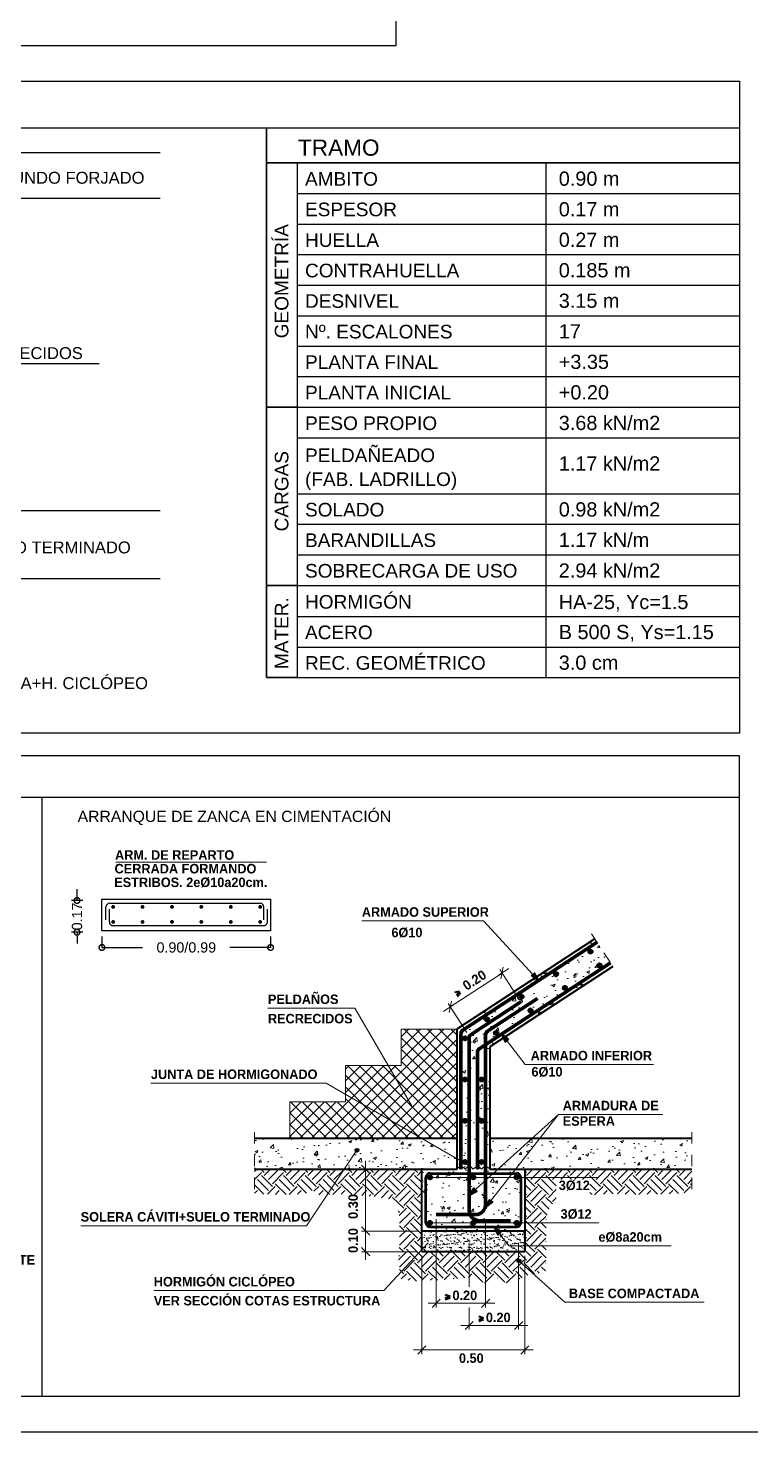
# Model space of a CAD drawing. Extents: x 2455 to 9764, y -806 to 181.
# Drawn here: x 4833.08 to 4839.43, y -500.15 to -487.81 of the extents above; entities that cross this region are included whole.
import ezdxf

# ---------------------------------------------------------------- set-up
doc = ezdxf.new("R2010")
doc.units = 0
doc.header["$LTSCALE"] = 0.2
doc.header["$MEASUREMENT"] = 0
for name, pattern in [('CONTINUA', [0]), ('DASHDOT', [1, 0.5, -0.25, 0, -0.25]), ('PUNTOS2', [0.125, 0, -0.125])]:
    doc.linetypes.add(name, pattern=pattern)
doc.layers.get('0').update_dxf_attribs({"linetype": 'CONTINUOUS'})
for name, color, linetype, lineweight in [('0-CYPE0', 1, 'CONTINUOUS', 13), ('0-CYPE1', 2, 'CONTINUOUS', 18), ('0-CYPE2', 4, 'CONTINUOUS', 35), ('0-CYPE3', 5, 'CONTINUOUS', 50), ('0-CYPE4', 6, 'CONTINUOUS', 70)]:
    doc.layers.add(name, color=color, linetype=linetype, lineweight=lineweight)
doc.layers.add('01_cartela', color=6, linetype='CONTINUOUS', plot=False)
for name, color, linetype in [('01_cotas', 4, 'CONTINUOUS'), ('01_mono instalaciones', 2, 'CONTINUOUS'), ('01_seccion', 7, 'CONTINUOUS'), ('01_textos', 7, 'CONTINUOUS'), ('CUADRO_LINEAS', 7, 'CONTINUOUS'), ('ESC_LINEAS_DE_LA_TABLA', 2, 'CONTINUOUS'), ('MUEBLES', 5, 'CONTINUOUS'), ('UNI_CORTANTES', 3, 'CONTINUOUS'), ('W', 7, 'CONTINUOUS')]:
    doc.layers.add(name, color=color, linetype=linetype)
doc.styles.add('BERNARDO', font='GOTHICB.TTF')
doc.styles.add('Estilo1', font='swissel.ttf')
doc.styles.add('ROMANS', font='romans')
doc.dimstyles.new('DECIMAL-50', dxfattribs={"dimtxt": 0.08, "dimasz": 0.15, "dimexe": 0.05, "dimexo": 0.05, "dimgap": 0.09, "dimtad": 0, "dimzin": 0, "dimdsep": 46, "dimtxsty": 'ROMANS', "dimblk": 'DOTSMALL', "dimcen": 0.09, "dimclrt": 7, "dimadec": 0, "dimazin": 0, "dimtfac": 1.38, "dimtix": 1, "dimtofl": 0, "dimtmove": 2, "dimatfit": 3, "dimldrblk": 'OBLIQUE', "dimfxl": 1, "dimtolj": 1, "dimtzin": 0, "dimarcsym": 0})

# ---------------------------------------------------------------- blocks, each defined once
blk = doc.blocks.new('_DotSmall')
at = {"color": 0, "linetype": 'ByBlock', "const_width": 0.5}
blk.add_lwpolyline([(-0.0625, 0, 1), (0.0625, 0, 1)], format="xyb", close=True, dxfattribs=at)
blk = doc.blocks.new('*D768')
at = {"layer": '01_cotas', "color": 0, "linetype": 'PUNTOS2', "lineweight": -2, "transparency": 16777216}
for p, q in [((4833.726, -495.793), (4833.726, -495.94)), ((4835.209, -495.793), (4835.209, -495.94))]:
    blk.add_line(p, q, dxfattribs=at)
at = {"layer": '01_cotas', "color": 0, "lineweight": -2, "transparency": 16777216}
for p, q in [((4833.726, -495.89), (4834.084, -495.89)), ((4835.209, -495.89), (4834.851, -495.89))]:
    blk.add_line(p, q, dxfattribs=at)
at = {"layer": '01_cotas', "color": 0, "lineweight": -2, "transparency": 16777216, "xscale": 0.1, "yscale": 0.1, "zscale": 0.1, "rotation": 180}
blk.add_blockref('_DotSmall', (4833.726, -495.89), dxfattribs=at)
at = {"layer": '01_cotas', "color": 0, "lineweight": -2, "transparency": 16777216, "xscale": 0.1, "yscale": 0.1, "zscale": 0.1}
blk.add_blockref('_DotSmall', (4835.209, -495.89), dxfattribs=at)
at = {"layer": '01_cotas', "color": 5, "transparency": 16777216, "insert": (4834.468, -495.89), "char_height": 0.09, "attachment_point": 5, "style": 'Estilo1'}
blk.add_mtext('\\A1;0.90/0.99', dxfattribs=at)
blk = doc.blocks.new('*D770')
at = {"layer": '01_cotas', "color": 0, "lineweight": -2, "transparency": 16777216}
for p, q in [((4833.507, -495.477), (4833.507, -495.377)), ((4833.507, -495.756), (4833.507, -495.856))]:
    blk.add_line(p, q, dxfattribs=at)
at = {"layer": '01_cotas', "color": 0, "linetype": 'PUNTOS2', "lineweight": -2, "transparency": 16777216}
for p, q in [((4833.557, -495.477), (4833.457, -495.477)), ((4833.557, -495.756), (4833.457, -495.756))]:
    blk.add_line(p, q, dxfattribs=at)
at = {"layer": '01_cotas', "color": 0, "lineweight": -2, "transparency": 16777216, "xscale": 0.1, "yscale": 0.1, "zscale": 0.1}
for p, rotation in [((4833.507, -495.477), 270), ((4833.507, -495.756), 90)]:
    blk.add_blockref('_DotSmall', p, dxfattribs=dict(at, rotation=rotation))
at = {"layer": '01_cotas', "color": 5, "transparency": 16777216, "insert": (4833.507, -495.617), "char_height": 0.09, "attachment_point": 5, "rotation": 90, "style": 'Estilo1'}
blk.add_mtext('\\A1;0.17', dxfattribs=at)

msp = doc.modelspace()

# ---------------------------------------------------------------- hatches: boundary and pattern name
at = {"layer": '0-CYPE0'}
h = msp.add_hatch(dxfattribs=at)
h.set_pattern_fill('ID0', color=4, scale=1.812498, style=0, pattern_type=2)
h.set_pattern_definition([(50, (4833.89786, -499.54897), (0.2600064, -0.022747), [0.027187, -0.299062]), (355, (4833.89786, -499.54897), (-0.050297, 0.272669), [0.02175, -0.23925]), (100.4514, (4833.91952, -499.55087), (0.20971, 0.249922), [0.023106, -0.254163]), (46.184, (4833.89786, -499.47647), (0.386874, -0.060001), [0.040781, -0.448593]), (96.6356, (4833.9301, -499.48147), (0.338816, 0.353118), [0.034659, -0.381246]), (351.184, (4833.89786, -499.47647), (0.338814, 0.353118), [0.032625, -0.358875]), (21, (4833.9341, -499.4946), (0.216378, -0.1459496), [0.027187, -0.299062]), (326, (4833.9341, -499.4946), (0.088202, 0.262867), [0.02175, -0.23925]), (71.4514, (4833.95214, -499.50676), (0.304581, 0.116917), [0.023106, -0.254163]), (37.5, (4833.89786, -499.54897), (0.004408, 0.1206743), [0, -0.2363497, 0, -0.2428747, 0, -0.240156]), (7.5, (4833.89786, -499.54897), (0.0953628, 0.1429734), [0, -0.1384748, 0, -0.2309122, 0, -0.091531]), (327.5, (4833.81702, -499.54897), (0.1935095, -0.0081762), [0, -0.090625, 0, -0.2827496, 0, -0.375187]), (317.5, (4833.78077, -499.54897), (0.2114043, 0.036288), [0, -0.1178124, 0, -0.1877748, 0, -0.266437])])
h.paths.add_polyline_path([(4838.22, -496.057), (4838.061, -495.814), (4836.847, -496.607), (4836.847, -497.567), (4835.069, -497.567), (4835.069, -497.839), (4836.539, -497.839), (4836.539, -498.383), (4837.446, -498.383), (4837.446, -497.839), (4838.915, -497.839), (4838.915, -497.567), (4837.137, -497.567), (4837.137, -496.764)], flags=0)
h = msp.add_hatch(dxfattribs=at)
h.set_pattern_fill('ID1', color=2, scale=1.812498, style=0, pattern_type=2)
h.set_pattern_definition([(37.5, (4833.897856, -499.548974), (-0.001827, 0.0558775), [0, -0.04407994, 0, -0.04929994, 0, -0.04712494]), (7.5, (4833.897856, -499.54897), (0.0513227, 0.0818415), [0, -0.02377997, 0, -0.03972995, 0, -0.015225]), (327.5, (4833.862186, -499.548974), (0.0903095, 0.00016494), [0, -0.0145, 0, -0.05219993, 0, -0.0681499]), (317.5, (4833.862186, -499.54897), (0.0871775, 0.0254529), [0, -0.00725, 0, -0.03421996, 0, -0.03914995])])
h.paths.add_polyline_path([(4836.539, -498.564), (4836.539, -498.383), (4837.446, -498.383), (4837.446, -498.564)], flags=0)
at = {"layer": '0-CYPE2'}
h = msp.add_hatch(color=256, dxfattribs=at)
edge = h.paths.add_edge_path()
edge.add_arc((4838.023, -495.926), 0.0181, 0, 360)
for points in [[(4837.503, -496.14), (4837.566, -496.181), (4837.53, -496.115)], [(4837.302, -496.697), (4837.244, -496.651), (4837.273, -496.719)], [(4836.998, -498.005), (4836.956, -498.066), (4837.022, -498.032)], [(4837.132, -498.107), (4837.101, -498.175), (4837.16, -498.129)], [(4837.235, -498.392), (4837.176, -498.346), (4837.207, -498.415)]]:
    msp.add_hatch(color=256, dxfattribs=at).paths.add_polyline_path(points)
h = msp.add_hatch(color=256, dxfattribs=at)
edge = h.paths.add_edge_path()
edge.add_arc((4837.72, -496.124), 0.0181, 0, 360)
h = msp.add_hatch(color=256, dxfattribs=at)
edge = h.paths.add_edge_path()
edge.add_arc((4838.102, -496.047), 0.0181, 0, 360)
h = msp.add_hatch(color=256, dxfattribs=at)
edge = h.paths.add_edge_path()
edge.add_arc((4837.799, -496.245), 0.0181, 0, 360)
h = msp.add_hatch(color=256, dxfattribs=at)
edge = h.paths.add_edge_path()
edge.add_arc((4837.416, -496.322), 0.0181, 0, 360)
h = msp.add_hatch(color=256, dxfattribs=at)
edge = h.paths.add_edge_path()
edge.add_arc((4837.113, -496.521), 0.0181, 0, 360)
h = msp.add_hatch(color=256, dxfattribs=at)
edge = h.paths.add_edge_path()
edge.add_arc((4837.495, -496.444), 0.0181, 0, 360)
h = msp.add_hatch(color=256, dxfattribs=at)
edge = h.paths.add_edge_path()
edge.add_arc((4837.192, -496.642), 0.0181, 0, 360)
h = msp.add_hatch(color=256, dxfattribs=at)
edge = h.paths.add_edge_path()
edge.add_arc((4836.92, -496.688), 0.0181, 0, 360)
h = msp.add_hatch(color=256, dxfattribs=at)
edge = h.paths.add_edge_path()
edge.add_arc((4836.92, -497.05), 0.0181, 0, 360)
h = msp.add_hatch(color=256, dxfattribs=at)
edge = h.paths.add_edge_path()
edge.add_arc((4837.065, -497.05), 0.0181, 0, 360)
h = msp.add_hatch(color=256, dxfattribs=at)
edge = h.paths.add_edge_path()
edge.add_arc((4836.92, -497.413), 0.0181, 0, 360)
h = msp.add_hatch(color=256, dxfattribs=at)
edge = h.paths.add_edge_path()
edge.add_arc((4837.065, -497.413), 0.0181, 0, 360)
h = msp.add_hatch(color=256, dxfattribs=at)
edge = h.paths.add_edge_path()
edge.add_arc((4835.969, -497.672), 0.0136, 0, 360)
h = msp.add_hatch(color=256, dxfattribs=at)
edge = h.paths.add_edge_path()
edge.add_arc((4836.92, -497.775), 0.0181, 0, 360)
h = msp.add_hatch(color=256, dxfattribs=at)
edge = h.paths.add_edge_path()
edge.add_arc((4837.065, -497.775), 0.0181, 0, 360)
h = msp.add_hatch(color=256, dxfattribs=at)
edge = h.paths.add_edge_path()
edge.add_arc((4836.612, -497.911), 0.0181, 0, 360)
h = msp.add_hatch(color=256, dxfattribs=at)
edge = h.paths.add_edge_path()
edge.add_arc((4836.992, -497.911), 0.0181, 0, 360)
h = msp.add_hatch(color=256, dxfattribs=at)
edge = h.paths.add_edge_path()
edge.add_arc((4837.373, -497.911), 0.0181, 0, 360)
h = msp.add_hatch(color=256, dxfattribs=at)
edge = h.paths.add_edge_path()
edge.add_arc((4836.612, -498.31), 0.0181, 0, 360)
h = msp.add_hatch(color=256, dxfattribs=at)
edge = h.paths.add_edge_path()
edge.add_arc((4836.992, -498.31), 0.0181, 0, 360)
h = msp.add_hatch(color=256, dxfattribs=at)
edge = h.paths.add_edge_path()
edge.add_arc((4837.373, -498.31), 0.0181, 0, 360)
h = msp.add_hatch(color=256, dxfattribs=at)
edge = h.paths.add_edge_path()
edge.add_arc((4837.394, -498.645), 0.0136, 0, 360)

# ---------------------------------------------------------------- linework, layer by layer
for p, q in [((4818.032, -488.687), (4839.334, -488.687)), ((4833.197, -494.569), (4833.197, -499.834))]:
    msp.add_line(p, q)
at = {"color": 7}
for p, q in [((4835.174, -488.687), (4835.174, -493.517)), ((4839.334, -488.687), (4839.334, -493.517)), ((4835.174, -488.995), (4839.334, -488.995)), ((4835.174, -493.517), (4839.334, -493.517))]:
    msp.add_line(p, q, dxfattribs=at)
for points in [[(4818.032, -488.276), (4839.334, -488.276), (4839.334, -494.005), (4818.032, -494.005)], [(4835.174, -488.687), (4839.334, -488.687), (4839.334, -488.995), (4835.174, -488.995)], [(4818.032, -499.834), (4839.334, -499.834), (4839.334, -494.205), (4818.032, -494.205)]]:
    msp.add_lwpolyline(points, close=True, dxfattribs=at)
at = {"layer": '0-CYPE0', "color": 2}
for p, q in [((4835.773, -497.567), (4836.733, -496.607)), ((4835.876, -497.567), (4836.836, -496.607)), ((4836.358, -496.777), (4836.528, -496.607)), ((4836.358, -496.88), (4836.631, -496.607)), ((4836.358, -496.675), (4836.425, -496.607)), ((4836.847, -497.069), (4836.385, -496.607)), ((4836.847, -496.967), (4836.488, -496.607)), ((4836.847, -496.864), (4836.59, -496.607)), ((4836.847, -496.762), (4836.693, -496.607)), ((4836.847, -496.659), (4836.796, -496.607)), ((4835.979, -497.567), (4836.847, -496.698)), ((4836.847, -497.172), (4836.358, -496.683)), ((4836.081, -497.567), (4836.847, -496.801)), ((4836.847, -497.274), (4836.358, -496.785)), ((4835.568, -497.567), (4836.208, -496.927)), ((4835.671, -497.567), (4836.311, -496.927)), ((4835.869, -497.164), (4836.106, -496.927)), ((4835.869, -497.062), (4836.003, -496.927)), ((4835.869, -496.959), (4835.901, -496.927)), ((4836.525, -497.567), (4835.885, -496.927)), ((4836.627, -497.567), (4835.988, -496.927)), ((4836.73, -497.567), (4836.09, -496.927)), ((4836.184, -497.567), (4836.847, -496.903)), ((4836.832, -497.567), (4836.193, -496.927)), ((4836.847, -497.479), (4836.295, -496.927)), ((4836.847, -497.377), (4836.358, -496.888)), ((4836.422, -497.567), (4835.869, -497.013)), ((4836.32, -497.567), (4835.869, -497.116)), ((4836.286, -497.567), (4836.847, -497.006)), ((4836.389, -497.567), (4836.847, -497.108)), ((4836.217, -497.567), (4835.869, -497.218)), ((4836.491, -497.567), (4836.847, -497.211)), ((4835.379, -497.551), (4835.683, -497.247)), ((4835.379, -497.346), (4835.478, -497.247)), ((4835.379, -497.448), (4835.581, -497.247)), ((4835.602, -497.567), (4835.379, -497.344)), ((4835.704, -497.567), (4835.385, -497.247)), ((4835.466, -497.567), (4835.786, -497.247)), ((4835.807, -497.567), (4835.487, -497.247)), ((4835.91, -497.567), (4835.59, -497.247)), ((4836.012, -497.567), (4835.692, -497.247)), ((4836.115, -497.567), (4835.795, -497.247)), ((4836.594, -497.567), (4836.847, -497.313)), ((4835.499, -497.567), (4835.379, -497.447)), ((4836.696, -497.567), (4836.847, -497.416)), ((4835.397, -497.567), (4835.379, -497.549)), ((4836.799, -497.567), (4836.847, -497.518)), ((4835.069, -497.858), (4835.089, -497.839)), ((4835.154, -497.869), (4835.123, -497.839)), ((4835.154, -497.894), (4835.209, -497.839)), ((4835.19, -497.93), (4835.281, -497.839)), ((4835.346, -497.869), (4835.315, -497.839)), ((4835.346, -497.894), (4835.401, -497.839)), ((4835.382, -497.93), (4835.473, -497.839)), ((4835.538, -497.869), (4835.508, -497.839)), ((4835.538, -497.894), (4835.593, -497.839)), ((4835.574, -497.93), (4835.665, -497.839)), ((4835.731, -497.869), (4835.7, -497.839)), ((4835.731, -497.894), (4835.785, -497.839)), ((4835.767, -497.93), (4835.856, -497.84)), ((4835.856, -497.84), (4835.857, -497.839)), ((4835.923, -497.869), (4835.892, -497.839)), ((4835.923, -497.894), (4835.978, -497.839)), ((4835.959, -497.93), (4836.044, -497.844)), ((4836.044, -497.844), (4836.05, -497.839)), ((4836.115, -497.869), (4836.084, -497.839)), ((4836.115, -497.894), (4836.17, -497.839)), ((4836.151, -497.93), (4836.242, -497.839)), ((4836.307, -497.869), (4836.277, -497.839)), ((4836.307, -497.894), (4836.362, -497.839)), ((4836.343, -497.93), (4836.434, -497.839)), ((4836.5, -497.869), (4836.469, -497.839)), ((4836.5, -497.894), (4836.539, -497.854)), ((4837.461, -497.869), (4837.446, -497.854)), ((4837.461, -497.894), (4837.516, -497.839)), ((4837.497, -497.93), (4837.588, -497.839)), ((4837.653, -497.869), (4837.622, -497.839)), ((4837.653, -497.894), (4837.708, -497.839)), ((4837.689, -497.93), (4837.78, -497.839)), ((4837.845, -497.869), (4837.815, -497.839)), ((4837.845, -497.894), (4837.9, -497.839)), ((4837.881, -497.93), (4837.972, -497.839)), ((4838.038, -497.869), (4838.007, -497.839)), ((4838.038, -497.894), (4838.092, -497.839)), ((4838.074, -497.93), (4838.164, -497.839)), ((4838.23, -497.869), (4838.199, -497.839)), ((4838.23, -497.894), (4838.285, -497.839)), ((4838.266, -497.93), (4838.357, -497.839)), ((4838.422, -497.869), (4838.391, -497.839)), ((4838.422, -497.894), (4838.477, -497.839)), ((4838.458, -497.93), (4838.549, -497.839)), ((4838.614, -497.869), (4838.584, -497.839)), ((4838.614, -497.894), (4838.669, -497.839)), ((4838.65, -497.93), (4838.741, -497.839)), ((4838.807, -497.869), (4838.776, -497.839)), ((4838.807, -497.894), (4838.861, -497.839)), ((4838.843, -497.93), (4838.915, -497.857)), ((4835.069, -497.93), (4835.13, -497.869)), ((4835.15, -498.058), (4835.069, -497.977)), ((4835.19, -498.026), (4835.094, -497.93)), ((4835.226, -497.99), (4835.13, -497.894)), ((4835.226, -497.966), (4835.322, -497.869)), ((4835.345, -498.061), (4835.25, -497.966)), ((4835.382, -498.026), (4835.286, -497.93)), ((4835.418, -497.99), (4835.322, -497.894)), ((4835.418, -497.966), (4835.514, -497.869)), ((4835.525, -498.048), (4835.442, -497.966)), ((4835.574, -498.026), (4835.478, -497.93)), ((4835.611, -497.99), (4835.514, -497.894)), ((4835.611, -497.966), (4835.707, -497.869)), ((4835.717, -498.048), (4835.635, -497.966)), ((4835.746, -498.005), (4835.671, -497.93)), ((4835.775, -497.962), (4835.707, -497.894)), ((4835.803, -497.99), (4835.775, -497.962)), ((4835.803, -497.966), (4835.899, -497.869)), ((4835.923, -498.062), (4835.827, -497.966)), ((4835.959, -498.026), (4835.863, -497.93)), ((4835.995, -497.99), (4835.899, -497.894)), ((4835.995, -497.966), (4836.044, -497.916)), ((4836.044, -497.991), (4836.019, -497.966)), ((4836.044, -497.916), (4836.091, -497.869)), ((4836.151, -498.026), (4836.055, -497.93)), ((4836.187, -497.99), (4836.091, -497.894)), ((4836.187, -497.966), (4836.283, -497.869)), ((4836.307, -498.062), (4836.211, -497.966)), ((4836.343, -498.026), (4836.247, -497.93)), ((4836.38, -497.99), (4836.283, -497.894)), ((4836.38, -497.966), (4836.476, -497.869)), ((4836.5, -498.062), (4836.404, -497.966)), ((4836.536, -498.026), (4836.44, -497.93)), ((4836.539, -497.957), (4836.476, -497.894)), ((4836.536, -497.93), (4836.539, -497.926)), ((4837.533, -497.99), (4837.446, -497.902)), ((4837.497, -498.026), (4837.446, -497.974)), ((4837.533, -497.966), (4837.629, -497.869)), ((4837.653, -498.062), (4837.557, -497.966)), ((4837.689, -498.026), (4837.593, -497.93)), ((4837.721, -497.986), (4837.629, -497.894)), ((4837.762, -497.929), (4837.821, -497.869)), ((4837.857, -497.929), (4837.821, -497.894)), ((4837.954, -497.929), (4838.014, -497.869)), ((4838.11, -497.99), (4838.014, -497.894)), ((4838.074, -498.026), (4838.018, -497.97)), ((4838.11, -497.966), (4838.206, -497.869)), ((4838.223, -498.055), (4838.134, -497.966)), ((4838.266, -498.026), (4838.17, -497.93)), ((4838.302, -497.99), (4838.206, -497.894)), ((4838.302, -497.966), (4838.398, -497.869)), ((4838.421, -498.061), (4838.326, -497.966)), ((4838.458, -498.026), (4838.362, -497.93)), ((4838.494, -497.99), (4838.398, -497.894)), ((4838.494, -497.966), (4838.59, -497.869)), ((4838.611, -498.058), (4838.518, -497.966)), ((4838.65, -498.026), (4838.554, -497.93)), ((4838.686, -497.99), (4838.59, -497.894)), ((4838.686, -497.966), (4838.783, -497.869)), ((4838.796, -498.051), (4838.71, -497.966)), ((4838.843, -498.026), (4838.747, -497.93)), ((4838.879, -497.99), (4838.783, -497.894)), ((4838.879, -497.966), (4838.915, -497.929)), ((4838.915, -497.978), (4838.903, -497.966)), ((4835.069, -498.05), (4835.094, -498.026)), ((4835.181, -498.059), (4835.25, -497.99)), ((4835.251, -498.061), (4835.286, -498.026)), ((4835.372, -498.06), (4835.442, -497.99)), ((4835.446, -498.058), (4835.478, -498.026)), ((4835.591, -498.033), (4835.635, -497.99)), ((4835.633, -498.063), (4835.671, -498.026)), ((4835.73, -498.061), (4835.717, -498.048)), ((4835.767, -498.026), (4835.746, -498.005)), ((4835.756, -498.06), (4835.827, -497.99)), ((4835.829, -498.059), (4835.863, -498.026)), ((4835.945, -498.064), (4836.019, -497.99)), ((4836.011, -498.07), (4836.044, -498.036)), ((4836.115, -498.062), (4836.044, -497.991)), ((4836.044, -498.036), (4836.055, -498.026)), ((4836.077, -498.076), (4836.091, -498.062)), ((4836.121, -498.08), (4836.211, -497.99)), ((4836.184, -498.089), (4836.247, -498.026)), ((4836.245, -498.1), (4836.283, -498.062)), ((4836.38, -498.182), (4836.283, -498.086)), ((4836.307, -498.086), (4836.404, -497.99)), ((4836.343, -498.122), (4836.44, -498.026)), ((4836.38, -498.158), (4836.476, -498.062)), ((4836.539, -498.149), (4836.476, -498.086)), ((4836.5, -498.086), (4836.539, -498.046)), ((4837.461, -498.062), (4837.446, -498.046)), ((4837.533, -498.182), (4837.446, -498.094)), ((4837.461, -498.086), (4837.557, -497.99)), ((4837.497, -498.122), (4837.593, -498.026)), ((4837.533, -498.158), (4837.629, -498.062)), ((4837.688, -498.144), (4837.629, -498.086)), ((4837.653, -498.086), (4837.721, -498.018)), ((4837.689, -498.122), (4837.722, -498.089)), ((4838.038, -498.062), (4838.018, -498.042)), ((4838.058, -498.065), (4838.134, -497.99)), ((4838.138, -498.057), (4838.17, -498.026)), ((4838.26, -498.056), (4838.326, -497.99)), ((4838.329, -498.059), (4838.362, -498.026)), ((4838.447, -498.061), (4838.518, -497.99)), ((4838.521, -498.059), (4838.554, -498.026)), ((4838.643, -498.057), (4838.71, -497.99)), ((4838.716, -498.056), (4838.747, -498.026)), ((4838.847, -498.045), (4838.903, -497.99)), ((4836.343, -498.218), (4836.33, -498.204)), ((4836.34, -498.246), (4836.404, -498.182)), ((4836.343, -498.314), (4836.44, -498.218)), ((4836.5, -498.254), (4836.404, -498.158)), ((4836.536, -498.218), (4836.44, -498.122)), ((4836.536, -498.122), (4836.539, -498.118)), ((4837.497, -498.218), (4837.446, -498.167)), ((4837.461, -498.278), (4837.557, -498.182)), ((4837.501, -498.31), (4837.593, -498.218)), ((4837.642, -498.243), (4837.557, -498.158)), ((4837.66, -498.189), (4837.593, -498.122)), ((4836.38, -498.374), (4836.343, -498.337)), ((4836.38, -498.35), (4836.476, -498.254)), ((4836.5, -498.446), (4836.404, -498.35)), ((4836.536, -498.41), (4836.44, -498.314)), ((4836.539, -498.342), (4836.476, -498.278)), ((4836.5, -498.278), (4836.539, -498.238)), ((4836.536, -498.314), (4836.539, -498.31)), ((4837.461, -498.254), (4837.446, -498.239)), ((4837.469, -498.31), (4837.446, -498.287)), ((4837.533, -498.374), (4837.469, -498.31)), ((4837.533, -498.35), (4837.573, -498.31)), ((4837.632, -498.425), (4837.557, -498.35)), ((4837.573, -498.31), (4837.629, -498.254)), ((4837.632, -498.353), (4837.593, -498.314)), ((4837.632, -498.281), (4837.629, -498.278)), ((4836.343, -498.506), (4836.44, -498.41)), ((4836.344, -498.434), (4836.404, -498.374)), ((4836.38, -498.542), (4836.476, -498.446)), ((4836.539, -498.534), (4836.476, -498.47)), ((4836.5, -498.47), (4836.539, -498.431)), ((4837.497, -498.41), (4837.446, -498.359)), ((4837.461, -498.446), (4837.446, -498.431)), ((4837.461, -498.47), (4837.557, -498.374)), ((4837.497, -498.506), (4837.593, -498.41)), ((4837.563, -498.512), (4837.629, -498.446)), ((4837.632, -498.474), (4837.629, -498.47)), ((4836.335, -498.635), (4836.404, -498.566)), ((4836.343, -498.602), (4836.337, -498.596)), ((4836.38, -498.566), (4836.339, -498.526)), ((4836.5, -498.638), (4836.404, -498.542)), ((4836.536, -498.602), (4836.44, -498.506)), ((4836.5, -498.662), (4836.596, -498.566)), ((4836.536, -498.506), (4836.539, -498.503)), ((4836.572, -498.566), (4836.569, -498.564)), ((4836.692, -498.638), (4836.617, -498.564)), ((4836.728, -498.602), (4836.689, -498.564)), ((4836.713, -498.641), (4836.788, -498.566)), ((4836.764, -498.566), (4836.761, -498.564)), ((4836.827, -498.582), (4836.809, -498.564)), ((4836.884, -498.638), (4836.827, -498.582)), ((4836.92, -498.602), (4836.882, -498.564)), ((4836.884, -498.662), (4836.98, -498.566)), ((4836.956, -498.566), (4836.954, -498.564)), ((4837.076, -498.638), (4837.002, -498.564)), ((4837.112, -498.602), (4837.074, -498.564)), ((4837.076, -498.662), (4837.173, -498.566)), ((4837.148, -498.566), (4837.146, -498.564)), ((4837.269, -498.638), (4837.194, -498.564)), ((4837.305, -498.602), (4837.266, -498.564)), ((4837.269, -498.662), (4837.365, -498.566)), ((4837.461, -498.638), (4837.386, -498.564)), ((4837.479, -498.512), (4837.446, -498.479)), ((4837.497, -498.602), (4837.446, -498.551)), ((4837.461, -498.662), (4837.557, -498.566)), ((4837.533, -498.566), (4837.479, -498.512)), ((4837.533, -498.542), (4837.563, -498.512)), ((4837.632, -498.618), (4837.557, -498.542)), ((4836.38, -498.759), (4836.342, -498.721)), ((4836.343, -498.699), (4836.44, -498.602)), ((4836.38, -498.735), (4836.476, -498.638)), ((4836.495, -498.754), (4836.44, -498.699)), ((4836.543, -498.73), (4836.476, -498.662)), ((4836.536, -498.699), (4836.632, -498.602)), ((4836.572, -498.735), (4836.613, -498.693)), ((4836.613, -498.693), (4836.668, -498.638)), ((4836.728, -498.795), (4836.632, -498.699)), ((4836.669, -498.664), (4836.668, -498.662)), ((4836.764, -498.759), (4836.669, -498.664)), ((4836.692, -498.662), (4836.713, -498.641)), ((4836.728, -498.699), (4836.824, -498.602)), ((4836.764, -498.735), (4836.86, -498.638)), ((4836.918, -498.793), (4836.824, -498.699)), ((4836.956, -498.759), (4836.86, -498.662)), ((4836.92, -498.699), (4837.016, -498.602)), ((4836.956, -498.735), (4837.052, -498.638)), ((4837.112, -498.795), (4837.016, -498.699)), ((4837.148, -498.759), (4837.052, -498.662)), ((4837.112, -498.699), (4837.209, -498.602)), ((4837.148, -498.735), (4837.245, -498.638)), ((4837.305, -498.795), (4837.209, -498.699)), ((4837.341, -498.759), (4837.245, -498.662)), ((4837.305, -498.699), (4837.401, -498.602)), ((4837.341, -498.735), (4837.406, -498.669)), ((4837.441, -498.739), (4837.401, -498.699)), ((4837.406, -498.669), (4837.437, -498.638)), ((4837.532, -498.758), (4837.437, -498.662)), ((4837.497, -498.699), (4837.593, -498.602)), ((4837.533, -498.735), (4837.629, -498.638)), ((4837.628, -498.733), (4837.593, -498.699)), ((4837.631, -498.665), (4837.629, -498.662)), ((4836.359, -498.803), (4836.404, -498.759)), ((4836.448, -498.779), (4836.404, -498.735)), ((4836.42, -498.815), (4836.44, -498.795)), ((4836.493, -498.824), (4836.448, -498.779)), ((4836.536, -498.795), (4836.495, -498.754)), ((4836.536, -498.818), (4836.596, -498.759)), ((4836.572, -498.759), (4836.543, -498.73)), ((4836.677, -498.815), (4836.596, -498.735)), ((4836.612, -498.815), (4836.632, -498.795)), ((4836.736, -498.811), (4836.788, -498.759)), ((4836.853, -498.799), (4836.788, -498.735)), ((4836.816, -498.803), (4836.824, -498.795)), ((4836.949, -498.79), (4836.98, -498.759)), ((4837.076, -498.831), (4836.98, -498.735)), ((4837.014, -498.797), (4837.016, -498.795)), ((4837.09, -498.841), (4837.173, -498.759)), ((4837.269, -498.831), (4837.173, -498.735)), ((4837.206, -498.797), (4837.209, -498.795)), ((4837.282, -498.841), (4837.365, -498.759)), ((4837.422, -498.792), (4837.365, -498.735)), ((4837.387, -498.809), (4837.401, -498.795)), ((4837.471, -498.769), (4837.441, -498.739)), ((4837.573, -498.751), (4837.557, -498.735))]:
    msp.add_line(p, q, dxfattribs=at)
at = {"layer": '0-CYPE0'}
for p, q in [((4837.497, -498.314), (4837.501, -498.31)), ((4837.341, -498.566), (4837.338, -498.564))]:
    msp.add_line(p, q, dxfattribs=at)
at = {"layer": '0-CYPE0', "color": 2}
msp.add_lwpolyline([(4837.632, -498.546), (4837.599, -498.512), (4837.593, -498.506)], dxfattribs=at)
at = {"layer": '0-CYPE1'}
for p, q in [((4835.174, -495.14), (4833.848, -495.14)), ((4836.012, -495.656), (4837.081, -495.656)), ((4837.081, -495.656), (4837.517, -496.128)), ((4836.79, -496.412), (4837.245, -496.115)), ((4837.215, -496.134), (4837.306, -496.075)), ((4837.391, -496.338), (4837.225, -496.084)), ((4837.235, -496.165), (4837.256, -496.064)), ((4836.78, -496.462), (4836.801, -496.362)), ((4835.186, -496.423), (4835.951, -496.423)), ((4836.82, -496.392), (4836.729, -496.452)), ((4836.936, -496.636), (4836.77, -496.382)), ((4836.358, -496.607), (4836.847, -496.607)), ((4836.358, -496.927), (4836.358, -496.607)), ((4837.449, -496.918), (4837.244, -496.651)), ((4835.869, -496.927), (4836.358, -496.927)), ((4835.869, -497.247), (4835.869, -496.927)), ((4837.449, -496.918), (4838.577, -496.918)), ((4834.157, -497.082), (4835.699, -497.082)), ((4836.976, -497.821), (4835.699, -497.082)), ((4835.379, -497.567), (4835.379, -497.247)), ((4835.379, -497.247), (4835.869, -497.247)), ((4837.742, -497.357), (4836.956, -498.067)), ((4837.742, -497.357), (4837.101, -498.175)), ((4837.742, -497.357), (4838.658, -497.357)), ((4835.969, -497.672), (4835.524, -498.335)), ((4836.081, -497.875), (4836.008, -497.803)), ((4836.044, -497.875), (4836.044, -497.766)), ((4836.044, -497.839), (4836.044, -498.383)), ((4836.847, -497.839), (4836.866, -497.821)), ((4836.866, -497.821), (4836.884, -497.839)), ((4836.884, -497.839), (4836.902, -497.821)), ((4836.938, -497.821), (4836.956, -497.839)), ((4836.956, -497.839), (4836.974, -497.821)), ((4836.974, -497.821), (4836.992, -497.839)), ((4836.992, -497.839), (4837.011, -497.821)), ((4837.011, -497.821), (4837.029, -497.839)), ((4837.029, -497.839), (4837.047, -497.821)), ((4837.047, -497.821), (4837.065, -497.839)), ((4837.065, -497.839), (4837.083, -497.821)), ((4837.083, -497.821), (4837.101, -497.839)), ((4837.101, -497.839), (4837.119, -497.821)), ((4837.119, -497.821), (4837.137, -497.839)), ((4836.612, -497.911), (4838.096, -497.911)), ((4833.539, -498.335), (4835.524, -498.335)), ((4836.081, -498.419), (4836.008, -498.346)), ((4836.081, -498.419), (4836.008, -498.346)), ((4836.044, -498.419), (4836.044, -498.31)), ((4836.044, -498.346), (4836.044, -498.455)), ((4836.612, -498.31), (4838.082, -498.31)), ((4836.666, -498.278), (4836.666, -499.053)), ((4837.101, -498.278), (4837.101, -499.053)), ((4837.306, -498.512), (4837.176, -498.346)), ((4837.723, -498.31), (4838.096, -498.31)), ((4836.502, -498.383), (4836.008, -498.383)), ((4836.502, -498.383), (4836.008, -498.383)), ((4836.044, -498.383), (4836.044, -498.564)), ((4836.081, -498.6), (4836.008, -498.528)), ((4836.502, -498.564), (4836.008, -498.564)), ((4836.044, -498.528), (4836.044, -498.636)), ((4836.596, -498.486), (4836.206, -498.905)), ((4836.539, -498.6), (4836.539, -499.463)), ((4836.956, -498.487), (4836.956, -498.874)), ((4838.732, -498.512), (4837.306, -498.512)), ((4837.391, -498.487), (4837.391, -499.249)), ((4837.446, -498.6), (4837.446, -499.463)), ((4838.057, -498.512), (4838.729, -498.512)), ((4837.394, -498.645), (4837.796, -499.008)), ((4834.182, -498.905), (4836.206, -498.905)), ((4837.183, -499.017), (4836.594, -499.017)), ((4836.63, -499.053), (4836.702, -498.981)), ((4836.956, -499.053), (4836.956, -499.249)), ((4837.065, -499.053), (4837.137, -498.981)), ((4837.796, -499.008), (4839.022, -499.008)), ((4837.473, -499.212), (4836.884, -499.212)), ((4836.92, -499.249), (4836.992, -499.176)), ((4837.355, -499.249), (4837.427, -499.176)), ((4836.576, -499.426), (4836.467, -499.426)), ((4836.503, -499.463), (4836.576, -499.39)), ((4836.539, -499.426), (4837.446, -499.426)), ((4837.409, -499.463), (4837.482, -499.39)), ((4837.409, -499.426), (4837.518, -499.426))]:
    msp.add_line(p, q, dxfattribs=at)
at = {"layer": '0-CYPE1', "linetype": 'DASHDOT'}
for p, q in [((4838.031, -495.769), (4838.25, -496.102)), ((4835.069, -497.513), (4835.069, -498.101)), ((4838.915, -497.513), (4838.915, -498.101))]:
    msp.add_line(p, q, dxfattribs=at)
at = {"layer": '0-CYPE1', "color": 2}
msp.add_line((4835.951, -496.423), (4836.457, -497.294), dxfattribs=at)
at = {"layer": '0-CYPE1'}
msp.add_lwpolyline([(4836.902, -497.821), (4836.92, -497.839), (4836.938, -497.821)], dxfattribs=at)
for points in [[(4837.971, -496.22), (4837.934, -496.243), (4837.933, -496.201)], [(4837.599, -496.463), (4837.562, -496.486), (4837.561, -496.444)]]:
    msp.add_solid(points, dxfattribs=at)
at = {"layer": '0-CYPE2'}
for p, q in [((4838.061, -495.814), (4836.847, -496.607)), ((4838.22, -496.057), (4837.137, -496.764)), ((4836.847, -496.607), (4836.847, -497.839)), ((4837.137, -496.764), (4837.137, -497.839)), ((4835.069, -497.567), (4836.847, -497.567)), ((4837.137, -497.567), (4838.915, -497.567)), ((4835.069, -497.839), (4836.847, -497.839)), ((4836.539, -498.564), (4836.539, -497.839)), ((4837.137, -497.839), (4838.915, -497.839)), ((4837.446, -497.839), (4837.446, -498.564)), ((4837.446, -498.383), (4836.539, -498.383)), ((4837.446, -498.564), (4836.539, -498.564))]:
    msp.add_line(p, q, dxfattribs=at)
at = {"layer": '0-CYPE2', "color": 5}
for p, q in [((4836.829, -496.284), (4836.872, -496.273)), ((4836.845, -496.308), (4836.872, -496.273)), ((4836.853, -496.32), (4836.88, -496.285)), ((4836.746, -498.939), (4836.788, -498.954)), ((4836.746, -498.968), (4836.788, -498.954)), ((4836.746, -498.983), (4836.788, -498.968)), ((4837.04, -499.131), (4837.082, -499.145)), ((4837.04, -499.16), (4837.082, -499.145)), ((4837.04, -499.174), (4837.082, -499.16))]:
    msp.add_line(p, q, dxfattribs=at)
at = {"layer": '0-CYPE2', "const_width": 0.0165}
for points in [[(4833.824, -495.542, 1), (4833.824, -495.525, 1)], [(4834.083, -495.542, 1), (4834.083, -495.525, 1)], [(4834.342, -495.542, 1), (4834.342, -495.525, 1)], [(4834.6, -495.542, 1), (4834.6, -495.525, 1)], [(4834.859, -495.542, 1), (4834.859, -495.525, 1)], [(4835.118, -495.542, 1), (4835.118, -495.525, 1)], [(4833.824, -495.657, -1), (4833.824, -495.674, -1)], [(4834.083, -495.657, -1), (4834.083, -495.674, -1)], [(4834.342, -495.657, -1), (4834.342, -495.674, -1)], [(4834.6, -495.657, -1), (4834.6, -495.674, -1)], [(4834.859, -495.657, -1), (4834.859, -495.674, -1)], [(4835.118, -495.657, -1), (4835.118, -495.674, -1)]]:
    msp.add_lwpolyline(points, format="xyb", close=True, dxfattribs=at)
at = {"layer": '0-CYPE2'}
for points in [[(4837.503, -496.14), (4837.566, -496.181), (4837.53, -496.115)], [(4837.302, -496.697), (4837.244, -496.651), (4837.273, -496.719)], [(4836.998, -498.005), (4836.956, -498.066), (4837.022, -498.032)], [(4837.132, -498.107), (4837.101, -498.175), (4837.16, -498.129)], [(4837.235, -498.392), (4837.176, -498.346), (4837.207, -498.415)]]:
    msp.add_lwpolyline(points, close=True, dxfattribs=at)
for points in [[(4837.503, -496.14), (4837.53, -496.115)], [(4837.302, -496.697), (4837.273, -496.719)], [(4836.998, -498.005), (4837.022, -498.032)], [(4837.132, -498.107), (4837.16, -498.129)], [(4837.235, -498.392), (4837.207, -498.415)]]:
    msp.add_lwpolyline(points, dxfattribs=at)
for centre, radius in [((4838.023, -495.926), 0.0181), ((4837.72, -496.124), 0.0181), ((4838.102, -496.047), 0.0181), ((4837.799, -496.245), 0.0181), ((4837.416, -496.322), 0.0181), ((4837.113, -496.521), 0.0181), ((4837.495, -496.444), 0.0181), ((4837.192, -496.642), 0.0181), ((4836.92, -496.688), 0.0181), ((4836.92, -497.05), 0.0181), ((4837.065, -497.05), 0.0181), ((4836.92, -497.413), 0.0181), ((4837.065, -497.413), 0.0181), ((4835.969, -497.672), 0.0136), ((4836.92, -497.775), 0.0181), ((4837.065, -497.775), 0.0181), ((4836.612, -497.911), 0.0181), ((4836.992, -497.911), 0.0181), ((4837.373, -497.911), 0.0181), ((4836.612, -498.31), 0.0181), ((4836.992, -498.31), 0.0181), ((4837.373, -498.31), 0.0181), ((4837.394, -498.645), 0.0136)]:
    msp.add_circle(centre, radius, dxfattribs=at)
at = {"layer": '0-CYPE3'}
for p, q in [((4836.576, -498.31), (4836.576, -497.911)), ((4836.612, -497.875), (4837.373, -497.875)), ((4837.409, -497.911), (4837.409, -498.31)), ((4836.612, -498.346), (4837.373, -498.346))]:
    msp.add_line(p, q, dxfattribs=at)
for centre, start, end in [((4836.612, -497.911), 90, 180), ((4837.373, -497.911), 0, 90), ((4836.612, -498.31), 180, 270), ((4837.373, -498.31), 270, 360)]:
    msp.add_arc(centre, 0.0362, start, end, dxfattribs=at)
at = {"layer": '0-CYPE4'}
for p, q in [((4836.9, -496.616), (4838.081, -495.844)), ((4837.045, -496.781), (4838.2, -496.026)), ((4836.973, -496.655), (4837.411, -496.369)), ((4837.118, -496.626), (4837.556, -496.339)), ((4836.884, -496.647), (4836.884, -497.839)), ((4836.956, -496.686), (4836.956, -498.201)), ((4837.101, -496.656), (4837.101, -498.147)), ((4837.029, -496.812), (4837.029, -497.839)), ((4836.666, -498.238), (4837.011, -498.238)), ((4837.047, -498.292), (4837.319, -498.292))]:
    msp.add_line(p, q, dxfattribs=at)
for centre, radius, start, end in [((4836.92, -496.647), 0.0362, 123.1684, 180), ((4837.137, -496.656), 0.0362, 123.1684, 180), ((4836.992, -496.686), 0.0362, 123.1684, 180), ((4837.065, -496.812), 0.0362, 123.1684, 180), ((4837.047, -498.201), 0.0906, 180, 270), ((4837.011, -498.147), 0.0906, 270, 360)]:
    msp.add_arc(centre, radius, start, end, dxfattribs=at)
at = {"layer": '01_cartela', "color": 3}
msp.add_lwpolyline([(4817.719, -478.613), (4817.719, -500.148), (4848.357, -500.148), (4848.357, -478.613)], close=True, dxfattribs=at)
at = {"layer": '01_mono instalaciones', "color": 5}
msp.add_line((4818.032, -494.569), (4839.334, -494.569), dxfattribs=at)
at = {"layer": '01_seccion', "color": 5}
for p, q in [((4834.237, -488.906), (4831.639, -488.906)), ((4834.237, -489.306), (4831.939, -489.306)), ((4834.237, -492.051), (4831.099, -492.051)), ((4834.237, -492.651), (4831.264, -492.651))]:
    msp.add_line(p, q, dxfattribs=at)
at = {"layer": 'CUADRO_LINEAS'}
msp.add_line((4836.314, -487.961), (4836.314, -483.96), dxfattribs=at)
for points in [[(4823.584, -487.961), (4826.734, -487.961), (4829.884, -487.961), (4833.034, -487.961), (4836.314, -487.961)], [(4823.584, -488.276), (4826.734, -488.276), (4829.884, -488.276), (4833.034, -488.276), (4836.184, -488.276), (4839.334, -488.276)]]:
    msp.add_lwpolyline(points, dxfattribs=at)
at = {"layer": 'ESC_LINEAS_DE_LA_TABLA'}
for p, q in [((4835.442, -488.995), (4835.442, -493.517)), ((4837.631, -488.995), (4837.631, -493.517)), ((4835.442, -489.263), (4839.334, -489.263)), ((4835.442, -489.532), (4839.334, -489.532)), ((4835.442, -489.8), (4839.334, -489.8)), ((4835.442, -490.068), (4839.334, -490.068)), ((4835.442, -490.337), (4839.334, -490.337)), ((4835.442, -490.605), (4839.334, -490.605)), ((4835.442, -490.873), (4839.334, -490.873)), ((4835.174, -491.142), (4839.334, -491.142)), ((4835.442, -491.41), (4839.334, -491.41)), ((4835.442, -491.902), (4839.334, -491.902)), ((4835.442, -492.17), (4839.334, -492.17)), ((4835.442, -492.439), (4839.334, -492.439)), ((4835.174, -492.707), (4839.334, -492.707)), ((4835.442, -492.98), (4839.334, -492.98)), ((4835.442, -493.249), (4839.334, -493.249))]:
    msp.add_line(p, q, dxfattribs=at)
at = {"layer": 'ESC_LINEAS_DE_LA_TABLA', "color": 7, "true_color": 0xf2f1f0}
for points in [[(4835.174, -488.995), (4835.442, -488.995), (4835.442, -491.142), (4835.174, -491.142)], [(4835.174, -491.142), (4835.442, -491.142), (4835.442, -492.707), (4835.174, -492.707)], [(4835.174, -492.707), (4835.442, -492.707), (4835.442, -493.517), (4835.174, -493.517)]]:
    msp.add_lwpolyline(points, close=True, dxfattribs=at)
at = {"layer": 'MUEBLES'}
msp.add_lwpolyline([(4833.726, -495.464), (4835.209, -495.464), (4835.209, -495.743), (4833.726, -495.743)], close=True, dxfattribs=at)
at = {"layer": 'UNI_CORTANTES', "color": 4, "linetype": 'CONTINUA'}
msp.add_line((4833.702, -490.76), (4831.749, -490.76), dxfattribs=at)
at = {"layer": 'W', "color": 6, "linetype": 'Continuous'}
for p, q in [((4833.794, -495.501), (4835.118, -495.501)), ((4833.761, -495.647), (4833.761, -495.534)), ((4833.791, -495.665), (4833.791, -495.552)), ((4835.151, -495.647), (4835.151, -495.534)), ((4835.181, -495.665), (4835.181, -495.552)), ((4833.824, -495.698), (4835.148, -495.698))]:
    msp.add_line(p, q, dxfattribs=at)
for centre, start, end in [((4833.794, -495.534), 90, 180), ((4835.118, -495.534), 0, 90), ((4833.824, -495.665), 180, 270), ((4835.148, -495.665), 270, 0)]:
    msp.add_arc(centre, 0.0329, start, end, dxfattribs=at)

# ---------------------------------------------------------------- texts
at = {"color": 7, "linetype": 'Continuous', "style": 'Estilo1'}
for s, height, p in [('SEGUNDO FORJADO', 0.10417, (4832.629, -489.177)), ('0.90 m', 0.125, (4837.744, -489.195)), ('0.17 m', 0.125, (4837.744, -489.464)), ('0.27 m', 0.125, (4837.744, -489.732)), ('0.185 m', 0.125, (4837.744, -490)), ('3.15 m', 0.125, (4837.744, -490.268)), ('17', 0.125, (4837.744, -490.537)), ('PELDAÑOS RECRECIDOS', 0.10417, (4831.755, -490.718)), ('+3.35', 0.125, (4837.744, -490.805)), ('+0.20', 0.125, (4837.744, -491.073)), ('3.68 kN/m2', 0.125, (4837.744, -491.342)), ('1.17 kN/m2', 0.125, (4837.744, -491.698)), ('0.98 kN/m2', 0.125, (4837.744, -492.102)), ('1.17 kN/m', 0.125, (4837.744, -492.37)), ('SOLERA CAVITI + SUELO TERMINADO', 0.10417, (4831.307, -492.426)), ('2.94 kN/m2', 0.125, (4837.744, -492.639)), ('HA-25, Yc=1.5', 0.12501, (4837.744, -492.916)), ('B 500 S, Ys=1.15', 0.12501, (4837.744, -493.18)), ('3.0 cm', 0.125, (4837.744, -493.449)), ('ZAPATA ESCALERA+H. CICLÓPEO', 0.10417, (4831.725, -493.619)), ('ARRANQUE DE ZANCA EN CIMENTACIÓN', 0.099, (4833.512, -494.787))]:
    msp.add_text(s, height=height, dxfattribs=at).set_placement(p)
at = {"color": 5, "linetype": 'Continuous', "style": 'BERNARDO'}
for s, height, p in [('ARM. DE REPARTO', 0.08353, (4833.841, -495.119)), ('CERRADA FORMANDO', 0.08353, (4833.837, -495.239)), ('ESTRIBOS. 2e%%C10a20cm.', 0.08353, (4833.834, -495.359)), ('ARMADO SUPERIOR', 0.08353, (4836.012, -495.62)), ('6%%C10', 0.0835, (4836.272, -495.8)), ('PELDAÑOS', 0.0835, (4835.186, -496.387)), ('RECRECIDOS', 0.0835, (4835.186, -496.557)), ('ARMADO INFERIOR', 0.08353, (4837.497, -496.882)), ('JUNTA DE HORMIGONADO', 0.08353, (4834.157, -497.046)), ('6%%C10', 0.0835, (4837.504, -497.024)), ('ARMADURA DE', 0.08353, (4837.779, -497.321)), ('ESPERA', 0.0835, (4837.779, -497.457)), ('3%%c12', 0.0835, (4837.744, -498.022)), ('SOLERA CÁVITI+SUELO TERMINADO', 0.08353, (4833.539, -498.299)), ('3%%c12', 0.0835, (4837.76, -498.274)), ('e%%c8a20cm', 0.0835, (4838.093, -498.476)), ('PARED DE FÁBRICA RESISTENTE', 0.08353, (4831.294, -498.677)), ('HORMIGÓN CICLÓPEO', 0.08353, (4834.182, -498.869)), ('VER SECCIÓN COTAS ESTRUCTURA', 0.08353, (4834.182, -499.036)), ('0.20', 0.0835, (4836.809, -498.989)), ('BASE COMPACTADA', 0.08353, (4837.833, -498.972)), ('0.20', 0.0835, (4837.103, -499.183)), ('0.50', 0.0835, (4836.866, -499.541))]:
    msp.add_text(s, height=height, dxfattribs=at).set_placement(p)
for s, rotation, p in [('0.20', 33.1683, (4836.934, -496.272)), ('0.30', 90, (4835.977, -498.276)), ('0.10', 90, (4835.977, -498.575))]:
    msp.add_text(s, height=0.084, rotation=rotation, dxfattribs=at).set_placement(p)
at = {"layer": '01_textos', "color": 1, "style": 'Estilo1'}
for s, height, p in [('TRAMO', 0.1423, (4835.45, -488.931)), ('AMBITO', 0.1198, (4835.512, -489.195)), ('ESPESOR', 0.1198, (4835.512, -489.463)), ('HUELLA', 0.1198, (4835.512, -489.732)), ('CONTRAHUELLA', 0.11976, (4835.512, -490)), ('DESNIVEL ', 0.1198, (4835.512, -490.268)), ('Nº. ESCALONES', 0.11976, (4835.512, -490.537)), ('PLANTA FINAL', 0.11976, (4835.512, -490.805)), ('PLANTA INICIAL', 0.11976, (4835.512, -491.073)), ('PESO PROPIO', 0.11976, (4835.512, -491.342)), ('PELDAÑEADO', 0.1198, (4835.512, -491.624)), ('(FAB. LADRILLO)', 0.11976, (4835.512, -491.834)), ('SOLADO', 0.1198, (4835.512, -492.102)), ('BARANDILLAS', 0.11976, (4835.512, -492.37)), ('SOBRECARGA DE USO', 0.11976, (4835.512, -492.639)), ('HORMIGÓN', 0.1198, (4835.512, -492.912)), ('ACERO', 0.1198, (4835.512, -493.18)), ('REC. GEOMÉTRICO', 0.11976, (4835.512, -493.449))]:
    msp.add_text(s, height=height, dxfattribs=at).set_placement(p)
for s, p in [('GEOMETRÍA', (4835.366, -490.536)), ('CARGAS', (4835.366, -492.233)), ('MATER.', (4835.366, -493.443))]:
    msp.add_text(s, height=0.1198, rotation=90, dxfattribs=at).set_placement(p)

# ---------------------------------------------------------------- dimensions: what is measured, and where the dimension line sits
at = {"layer": '01_cotas'}
dim = msp.add_aligned_dim(p1=(4833.607, -495.477), p2=(4833.607, -495.756), distance=-0.1, text='0.17', dimstyle='DECIMAL-50', override={"dimtxt": 0.09, "dimasz": 0.1, "dimtxsty": 'Estilo1', "dimsah": 1, "dimclrt": 5, "dimfxl": 0.09, "dimarcsym": 2}, dxfattribs=at)
dim.commit()
dim.dimension.update_dxf_attribs({"geometry": '*D770', "text_midpoint": (4833.507, -495.617)})
dim = msp.add_linear_dim(base=(4835.209, -495.89), p1=(4833.726, -495.743), p2=(4835.209, -495.743), text='0.90/0.99', dimstyle='DECIMAL-50', override={"dimtxt": 0.09, "dimasz": 0.1, "dimtxsty": 'Estilo1', "dimsah": 1, "dimclrt": 5, "dimfxl": 0.09, "dimarcsym": 2}, dxfattribs=at)
dim.commit()
dim.dimension.update_dxf_attribs({"geometry": '*D768', "text_midpoint": (4834.468, -495.89)})

doc.saveas('drawing.dxf')
